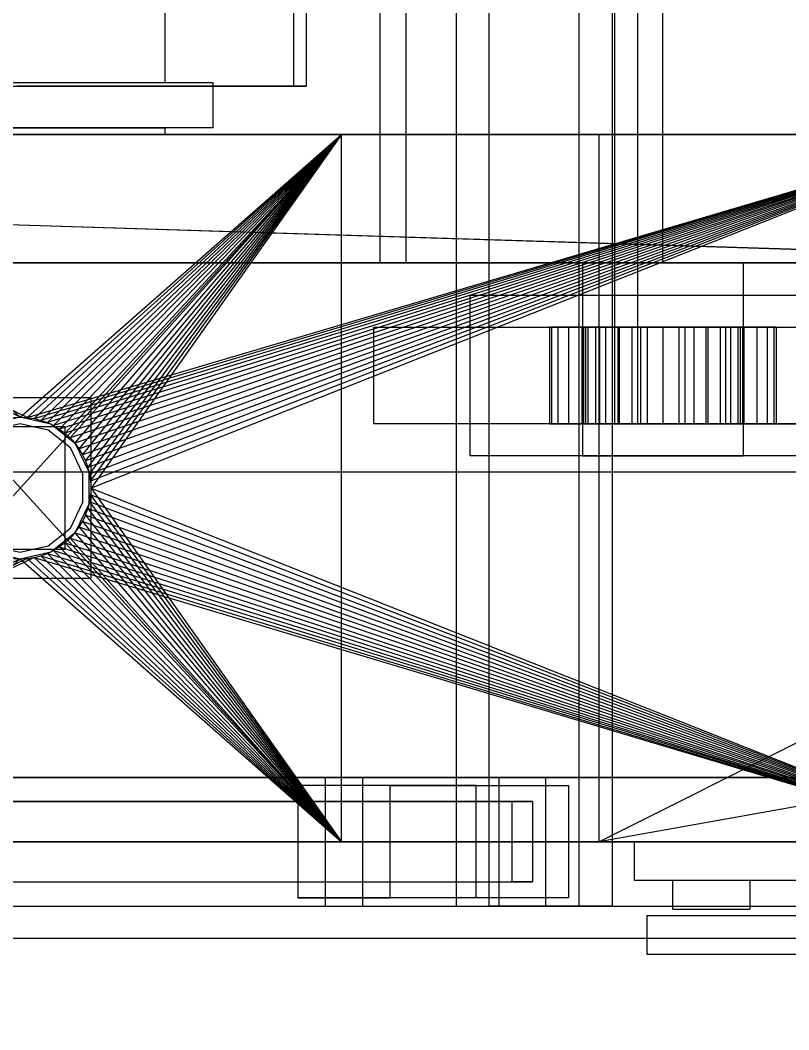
# Model space of a CAD drawing. Header units: millimetres. Extents: x -191664 to 191490, y -197311 to 10263.
# Drawn here: x 24928.1 to 25167.4, y -18488.5 to -18174.5 of the extents above; entities that cross this region are included whole.
import ezdxf

# ---------------------------------------------------------------- set-up
doc = ezdxf.new("R2010")
doc.units = ezdxf.units.MM
for name, color, linetype, lineweight in [('COTAS_INSTALACION_P', 30, 'Continuous', 0), ('COTAS_O', 1, 'Continuous', 0), ('COTAS_USUARIO', 1, 'Continuous', 0), ('superior_briquetadora', 7, 'Continuous', 0), ('superior_C02', 7, 'Continuous', 0), ('superior_C05', 7, 'Continuous', 0)]:
    doc.layers.add(name, color=color, linetype=linetype, lineweight=lineweight)
doc.dimstyles.new('PLANTA_100', dxfattribs={"dimtxt": 250, "dimasz": 150, "dimexe": 150, "dimexo": 80, "dimgap": 100, "dimtad": 1, "dimtih": 1, "dimtoh": 1, "dimdec": 1, "dimdsep": 46, "dimcen": 0.09, "dimclrd": 1, "dimclre": 1, "dimclrt": 1, "dimadec": 0, "dimazin": 0, "dimtfac": 1, "dimtdec": 4, "dimtofl": 0, "dimtmove": 0, "dimatfit": 3, "dimfxl": 1, "dimtolj": 1, "dimtzin": 0, "dimarcsym": 0})

# ---------------------------------------------------------------- blocks, each defined once
blk = doc.blocks.new('*D5')
at = {"layer": 'COTAS_INSTALACION_P', "color": 1, "lineweight": -2, "transparency": 16777216}
for p, q in [((-1000, -18080), (-1000, -25850)), ((60117.12, -18080), (60117.12, -25850)), ((-850, -25700), (59967.12, -25700))]:
    blk.add_line(p, q, dxfattribs=at)
at = {"layer": 'COTAS_INSTALACION_P', "color": 1, "transparency": 16777216}
for points in [[(-850, -25675), (-850, -25725), (-1000, -25700)], [(59967.12, -25675), (59967.12, -25725), (60117.12, -25700)]]:
    blk.add_solid(points, dxfattribs=at)
at = {"layer": 'Defpoints', "color": 0, "transparency": 16777216}
for p in [(-1000, -18000), (60117.12, -18000), (60117.12, -25700)]:
    blk.add_point(p, dxfattribs=at)
blk = doc.blocks.new('*D36')
at = {"layer": 'COTAS_O', "color": 1, "lineweight": -2, "transparency": 16777216}
for p, q in [((24708.19, -17510), (25578.19, -17510)), ((25428.19, -19330), (25428.19, -17660)), ((24708.19, -19480), (25578.19, -19480))]:
    blk.add_line(p, q, dxfattribs=at)
at = {"layer": 'COTAS_O', "color": 1, "transparency": 16777216}
for points in [[(25403.19, -17660), (25453.19, -17660), (25428.19, -17510)], [(25403.19, -19330), (25453.19, -19330), (25428.19, -19480)]]:
    blk.add_solid(points, dxfattribs=at)
at = {"layer": 'Defpoints', "color": 0, "transparency": 16777216}
for p in [(24628.19, -17510), (25428.19, -17510), (24628.19, -19480)]:
    blk.add_point(p, dxfattribs=at)
blk = doc.blocks.new('*D102')
at = {"layer": 'COTAS_USUARIO', "color": 1, "lineweight": -2, "transparency": 16777216}
for p, q in [((24128.19, -17650), (24128.19, -17500)), ((25248.19, -17800), (23978.19, -17800)), ((25248.19, -18160), (23978.19, -18160)), ((24128.19, -18310), (24128.19, -18460))]:
    blk.add_line(p, q, dxfattribs=at)
at = {"layer": 'COTAS_USUARIO', "color": 1, "transparency": 16777216}
for points in [[(24103.19, -17650), (24153.19, -17650), (24128.19, -17800)], [(24103.19, -18310), (24153.19, -18310), (24128.19, -18160)]]:
    blk.add_solid(points, dxfattribs=at)
at = {"layer": 'Defpoints', "color": 0, "transparency": 16777216}
for p in [(24128.19, -17800), (25328.19, -17800), (25328.19, -18160)]:
    blk.add_point(p, dxfattribs=at)

msp = doc.modelspace()

# ---------------------------------------------------------------- linework, layer by layer
at = {"layer": 'superior_briquetadora', "color": 9, "true_color": 0xb9c3c2}
for p, q in [((25013.19, -17805), (25013.19, -18195)), ((25017.19, -17805), (25017.19, -18195)), ((24973.19, -17816), (24973.19, -18194)), ((24988.19, -18194), (24908.19, -18194)), ((24923.19, -18195), (25013.19, -18195)), ((24932.6, -18194), (24925.66, -18194)), ((25017.19, -18195), (24927.19, -18195)), ((24942.62, -18194), (24932.6, -18194)), ((24953.75, -18194), (24942.62, -18194)), ((24963.77, -18194), (24953.75, -18194)), ((24970.71, -18194), (24963.77, -18194)), ((24973.19, -18194), (24970.71, -18194)), ((24988.19, -18208), (24988.19, -18194)), ((25013.19, -18195), (25017.19, -18195)), ((24988.19, -18208), (24908.19, -18208)), ((24925.66, -18208), (24932.6, -18208)), ((24932.6, -18208), (24942.62, -18208)), ((24942.62, -18208), (24953.75, -18208)), ((24953.75, -18208), (24963.77, -18208)), ((24963.77, -18208), (24970.71, -18208)), ((24970.71, -18208), (24973.19, -18208)), ((24973.19, -18208), (24973.19, -18210)), ((24748.19, -18210), (25028.19, -18210)), ((24748.19, -18210), (25228.19, -18210)), ((24928.19, -18298), (24748.19, -18210)), ((24930.34, -18298.11), (24748.19, -18210)), ((24748.19, -18210), (26708.19, -18210)), ((25028.19, -18210), (24807.36, -18210)), ((24828.19, -18210), (25028.19, -18210)), ((24828.19, -18210), (24928.19, -18298)), ((24828.19, -18430), (25028.19, -18210)), ((24828.19, -18210), (25028.19, -18430)), ((25108.19, -18210), (24832.19, -18210)), ((25121.52, -18210), (24832.19, -18210)), ((24925.66, -18210), (24932.6, -18210)), ((24928.19, -18298), (25028.19, -18210)), ((24930.34, -18298.11), (25228.19, -18210)), ((24930.34, -18298.11), (25028.19, -18210)), ((24932.48, -18298.42), (25228.19, -18210)), ((24932.48, -18298.42), (25028.19, -18210)), ((24932.6, -18210), (24942.62, -18210)), ((25228.19, -18210), (24934.57, -18298.95)), ((24934.57, -18298.95), (25028.19, -18210)), ((25228.19, -18210), (24936.61, -18299.67)), ((24936.61, -18299.67), (25028.19, -18210)), ((25228.19, -18210), (24938.56, -18300.6)), ((24938.56, -18300.6), (25028.19, -18210)), ((25228.19, -18210), (24940.41, -18301.71)), ((24940.41, -18301.71), (25028.19, -18210)), ((25228.19, -18210), (24942.14, -18302.99)), ((24942.14, -18302.99), (25028.19, -18210)), ((24942.62, -18210), (24953.75, -18210)), ((25228.19, -18210), (24943.74, -18304.44)), ((24943.74, -18304.44), (25028.19, -18210)), ((25228.19, -18210), (24945.19, -18306.04)), ((24945.19, -18306.04), (25028.19, -18210)), ((25228.19, -18210), (24946.48, -18307.78)), ((24946.48, -18307.78), (25028.19, -18210)), ((25228.19, -18210), (24947.59, -18309.63)), ((24947.59, -18309.63), (25028.19, -18210)), ((25228.19, -18210), (24948.51, -18311.58)), ((24948.51, -18311.58), (25028.19, -18210)), ((25228.19, -18210), (24949.24, -18313.61)), ((24949.24, -18313.61), (25028.19, -18210)), ((25228.19, -18210), (24949.76, -18315.71)), ((24949.76, -18315.71), (25028.19, -18210)), ((25228.19, -18210), (24950.08, -18317.84)), ((24950.08, -18317.84), (25028.19, -18210)), ((25228.19, -18210), (24950.19, -18320)), ((25028.19, -18210), (24950.19, -18320)), ((24953.75, -18210), (24963.77, -18210)), ((24963.77, -18210), (24970.71, -18210)), ((24970.71, -18210), (24973.19, -18210)), ((25028.19, -18430), (25028.19, -18210)), ((25028.19, -18210), (25108.19, -18210)), ((25228.19, -18210), (25028.19, -18210)), ((25548.19, -18210), (25108.19, -18210)), ((25108.19, -18210), (25108.19, -18430)), ((26348.19, -18210), (25108.19, -18430)), ((26348.19, -18210), (25108.19, -18210)), ((25108.19, -18430), (25548.19, -18210)), ((25228.19, -18210), (25108.19, -18210)), ((26348.19, -18210), (25121.52, -18210)), ((26624.19, -18210), (25121.52, -18210)), ((24950.19, -18292), (24906.19, -18292)), ((24950.19, -18348), (24950.19, -18292)), ((24928.19, -18298), (24918.64, -18300.18)), ((24926.03, -18298.11), (24928.19, -18298)), ((24937.73, -18300.18), (24928.19, -18298)), ((24928.19, -18298), (24930.34, -18298.11)), ((24930.34, -18298.11), (24932.48, -18298.42)), ((24932.48, -18298.42), (24934.57, -18298.95)), ((24934.57, -18298.95), (24936.61, -18299.67)), ((24936.61, -18299.67), (24938.56, -18300.6)), ((24942.19, -18301), (24914.19, -18301)), ((24928.19, -18300), (24919.51, -18301.98)), ((24936.86, -18301.98), (24928.19, -18300)), ((24943.82, -18307.53), (24936.86, -18301.98)), ((24945.39, -18306.28), (24937.73, -18300.18)), ((24938.56, -18300.6), (24940.41, -18301.71)), ((24940.41, -18301.71), (24942.14, -18302.99)), ((24942.14, -18302.99), (24943.74, -18304.44)), ((24942.19, -18339), (24942.19, -18301)), ((24943.74, -18304.44), (24945.19, -18306.04)), ((24945.19, -18306.04), (24946.48, -18307.78)), ((24947.69, -18315.55), (24943.82, -18307.53)), ((24949.63, -18315.1), (24945.39, -18306.28)), ((24946.48, -18307.78), (24947.59, -18309.63)), ((24947.59, -18309.63), (24948.51, -18311.58)), ((24948.51, -18311.58), (24949.24, -18313.61)), ((24947.69, -18324.45), (24947.69, -18315.55)), ((24949.24, -18313.61), (24949.76, -18315.71)), ((24949.63, -18324.9), (24949.63, -18315.1)), ((24949.76, -18315.71), (24950.08, -18317.84)), ((24950.08, -18317.84), (24950.19, -18320)), ((24950.19, -18320), (24950.08, -18322.16)), ((24950.19, -18320), (25228.19, -18430)), ((24950.19, -18320), (25028.19, -18430)), ((24943.82, -18332.47), (24947.69, -18324.45)), ((24945.39, -18333.72), (24949.63, -18324.9)), ((24949.76, -18324.29), (24949.24, -18326.39)), ((24949.76, -18324.29), (24950.08, -18322.16)), ((25228.19, -18430), (24949.76, -18324.29)), ((24949.76, -18324.29), (25028.19, -18430)), ((25228.19, -18430), (24950.08, -18322.16)), ((24950.08, -18322.16), (25028.19, -18430)), ((24948.51, -18328.42), (24949.24, -18326.39)), ((25228.19, -18430), (24949.24, -18326.39)), ((24949.24, -18326.39), (25028.19, -18430)), ((24946.48, -18332.22), (24947.59, -18330.37)), ((24948.51, -18328.42), (24947.59, -18330.37)), ((25228.19, -18430), (24947.59, -18330.37)), ((24947.59, -18330.37), (25028.19, -18430)), ((25228.19, -18430), (24948.51, -18328.42)), ((24948.51, -18328.42), (25028.19, -18430)), ((24936.86, -18338.02), (24943.82, -18332.47)), ((24937.73, -18339.82), (24945.39, -18333.72)), ((24945.19, -18333.96), (24943.74, -18335.56)), ((24945.19, -18333.96), (24946.48, -18332.22)), ((25228.19, -18430), (24945.19, -18333.96)), ((24945.19, -18333.96), (25028.19, -18430)), ((25228.19, -18430), (24946.48, -18332.22)), ((24946.48, -18332.22), (25028.19, -18430)), ((24942.14, -18337.01), (24940.41, -18338.29)), ((24942.14, -18337.01), (24943.74, -18335.56)), ((24942.14, -18337.01), (25228.19, -18430)), ((24942.14, -18337.01), (25028.19, -18430)), ((24943.74, -18335.56), (25228.19, -18430)), ((24943.74, -18335.56), (25028.19, -18430)), ((24914.19, -18339), (24942.19, -18339)), ((24918.64, -18339.82), (24928.19, -18342)), ((24919.51, -18338.02), (24928.19, -18340)), ((24928.19, -18340), (24936.86, -18338.02)), ((24928.19, -18342), (24937.73, -18339.82)), ((24934.57, -18341.05), (24936.61, -18340.33)), ((24936.61, -18340.33), (24938.56, -18339.4)), ((24936.61, -18340.33), (25228.19, -18430)), ((24936.61, -18340.33), (25028.19, -18430)), ((24940.41, -18338.29), (24938.56, -18339.4)), ((24938.56, -18339.4), (25228.19, -18430)), ((24938.56, -18339.4), (25028.19, -18430)), ((24940.41, -18338.29), (25228.19, -18430)), ((24940.41, -18338.29), (25028.19, -18430)), ((24932.48, -18341.58), (24748.19, -18430)), ((24930.34, -18341.89), (24748.19, -18430)), ((24928.19, -18342), (24748.19, -18430)), ((24928.19, -18342), (24828.19, -18430)), ((24926.03, -18341.89), (24928.19, -18342)), ((24928.19, -18342), (24930.34, -18341.89)), ((24928.19, -18342), (25028.19, -18430)), ((24930.34, -18341.89), (24932.48, -18341.58)), ((24930.34, -18341.89), (25028.19, -18430)), ((24932.48, -18341.58), (24934.57, -18341.05)), ((24932.48, -18341.58), (25228.19, -18430)), ((24932.48, -18341.58), (25028.19, -18430)), ((24934.57, -18341.05), (25228.19, -18430)), ((24934.57, -18341.05), (25028.19, -18430)), ((24906.19, -18348), (24950.19, -18348)), ((24748.19, -18430), (25028.19, -18430)), ((25228.19, -18430), (24748.19, -18430)), ((26708.19, -18430), (24748.19, -18430)), ((25028.19, -18430), (24807.36, -18430)), ((25028.19, -18430), (24828.19, -18430)), ((24832.19, -18430), (25108.19, -18430)), ((24832.19, -18430), (26334.85, -18430)), ((25108.19, -18430), (25028.19, -18430)), ((25228.19, -18430), (25028.19, -18430)), ((25108.19, -18430), (25548.19, -18430)), ((25108.19, -18430), (26348.19, -18430)), ((25228.19, -18430), (25108.19, -18430)), ((25108.19, -18430), (26334.85, -18430)), ((25119.19, -18430), (25120.13, -18430)), ((25119.19, -18430), (25119.19, -18442)), ((25120.13, -18430), (25122.96, -18430)), ((25122.96, -18430), (25127.65, -18430)), ((25127.65, -18430), (25134.16, -18430)), ((25134.16, -18430), (25142.42, -18430)), ((25142.42, -18430), (25152.36, -18430)), ((25152.36, -18430), (25163.9, -18430)), ((25163.9, -18430), (25176.93, -18430)), ((25119.19, -18442), (25120.13, -18442)), ((25120.13, -18442), (25122.96, -18442)), ((25122.96, -18442), (25127.65, -18442)), ((25127.65, -18442), (25134.16, -18442)), ((25131.19, -18442), (25132.37, -18442)), ((25131.19, -18442), (25131.19, -18451)), ((25132.37, -18442), (25135.7, -18442)), ((25134.16, -18442), (25142.42, -18442)), ((25135.7, -18442), (25140.52, -18442)), ((25140.52, -18442), (25145.86, -18442)), ((25142.42, -18442), (25152.36, -18442)), ((25145.86, -18442), (25150.67, -18442)), ((25150.67, -18442), (25154, -18442)), ((25152.36, -18442), (25163.9, -18442)), ((25154, -18442), (25155.19, -18442)), ((25155.19, -18442), (25155.19, -18451)), ((25163.9, -18442), (25176.93, -18442)), ((25123.19, -18453), (25124.11, -18453)), ((25123.19, -18453), (25123.19, -18465)), ((25124.11, -18453), (25126.89, -18453)), ((25126.89, -18453), (25131.49, -18453)), ((25131.19, -18451), (25132.37, -18451)), ((25131.49, -18453), (25137.87, -18453)), ((25132.37, -18451), (25135.7, -18451)), ((25135.7, -18451), (25140.52, -18451)), ((25137.87, -18453), (25145.98, -18453)), ((25140.52, -18451), (25145.86, -18451)), ((25145.86, -18451), (25150.67, -18451)), ((25145.98, -18453), (25155.73, -18453)), ((25150.67, -18451), (25154, -18451)), ((25154, -18451), (25155.19, -18451)), ((25155.73, -18453), (25167.05, -18453)), ((25167.05, -18453), (25179.82, -18453)), ((25123.19, -18465), (25124.11, -18465)), ((25124.11, -18465), (25126.89, -18465)), ((25126.89, -18465), (25131.49, -18465)), ((25131.49, -18465), (25137.87, -18465)), ((25137.87, -18465), (25145.98, -18465)), ((25145.98, -18465), (25155.73, -18465)), ((25155.73, -18465), (25167.05, -18465)), ((25167.05, -18465), (25179.82, -18465))]:
    msp.add_line(p, q, dxfattribs=at)
at = {"layer": 'superior_briquetadora', "color": 251, "true_color": 0x53616b}
for p, q in [((24628.19, -18315), (26828.19, -18315)), ((26828.19, -18430), (24628.19, -18430)), ((24628.19, -18460), (26828.19, -18460))]:
    msp.add_line(p, q, dxfattribs=at)
at = {"layer": 'superior_C02', "color": 139, "true_color": 0x354b57}
for p, q in [((25063.86, -17550), (25063.86, -18450)), ((25074.09, -18450), (25074.09, -17550)), ((25102.11, -18450), (25102.11, -17550)), ((25112.34, -17550), (25112.34, -18450)), ((25023.07, -18410), (24697.92, -18410)), ((24709.61, -18410), (25034.76, -18410)), ((25077.14, -18410), (24751.99, -18410)), ((24766.6, -18410), (25091.75, -18410)), ((25043.26, -18412.5), (25014.57, -18412.5)), ((25014.57, -18412.5), (25014.57, -18447.5)), ((25070.1, -18412.5), (25014.57, -18412.5)), ((25023.07, -18410), (25023.07, -18450)), ((25034.76, -18410), (25023.07, -18410)), ((25534.71, -18410), (25023.07, -18410)), ((25034.76, -18450), (25034.76, -18410)), ((25034.76, -18410), (25546.4, -18410)), ((25043.26, -18447.5), (25043.26, -18412.5)), ((25043.26, -18412.5), (25098.79, -18412.5)), ((25070.1, -18447.5), (25070.1, -18412.5)), ((25070.1, -18412.5), (25098.79, -18412.5)), ((25077.14, -18410), (25077.14, -18450)), ((25091.75, -18410), (25077.14, -18410)), ((25588.78, -18410), (25077.14, -18410)), ((25091.75, -18450), (25091.75, -18410)), ((25091.75, -18410), (25603.39, -18410)), ((25098.79, -18412.5), (25098.79, -18447.5)), ((24700.59, -18417.5), (25081.28, -18417.5)), ((25087.62, -18417.5), (24706.93, -18417.5)), ((25081.28, -18442.5), (25081.28, -18417.5)), ((25081.28, -18417.5), (25087.62, -18417.5)), ((25087.62, -18417.5), (25087.62, -18442.5)), ((24700.59, -18442.5), (25081.28, -18442.5)), ((24706.93, -18442.5), (25087.62, -18442.5)), ((25087.62, -18442.5), (25081.28, -18442.5)), ((25014.57, -18447.5), (25043.26, -18447.5)), ((25070.1, -18447.5), (25014.57, -18447.5)), ((25098.79, -18447.5), (25043.26, -18447.5)), ((25098.79, -18447.5), (25070.1, -18447.5)), ((24697.92, -18450), (25023.07, -18450)), ((24709.61, -18450), (25034.76, -18450)), ((24751.99, -18450), (25077.14, -18450)), ((24766.6, -18450), (25091.75, -18450)), ((25023.07, -18450), (25034.76, -18450)), ((25023.07, -18450), (25534.71, -18450)), ((25034.76, -18450), (25546.4, -18450)), ((25063.86, -18450), (25102.11, -18450)), ((25063.86, -18450), (25074.09, -18450)), ((25112.34, -18450), (25074.09, -18450)), ((25077.14, -18450), (25091.75, -18450)), ((25077.14, -18450), (25588.78, -18450)), ((25091.75, -18450), (25603.39, -18450)), ((25112.34, -18450), (25102.11, -18450))]:
    msp.add_line(p, q, dxfattribs=at)
at = {"layer": 'superior_C02', "color": 9, "true_color": 0xb5c3c9}
for p, q in [((25113.11, -17700), (25113.11, -18300)), ((25120.42, -18300), (25120.42, -17700)), ((25113.11, -18300), (25648.66, -18300)), ((25113.11, -18300), (25120.42, -18300)), ((25655.96, -18300), (25120.42, -18300))]:
    msp.add_line(p, q, dxfattribs=at)
at = {"layer": 'superior_C02', "color": 139, "true_color": 0x345e4e}
for p, q in [((25304.13, -18250), (24609.26, -18228.3)), ((24611.01, -18228.3), (25305.87, -18250))]:
    msp.add_line(p, q, dxfattribs=at)
at = {"layer": 'superior_C02', "color": 251, "true_color": 0x586d65}
for p, q in [((25411.09, -18250), (16335.43, -18250)), ((16336.9, -18250), (25412.56, -18250))]:
    msp.add_line(p, q, dxfattribs=at)
at = {"layer": 'superior_C05', "color": 117, "true_color": 0x376c5b}
for p, q in [((25040.19, -18250), (25040.19, -17750)), ((25128.19, -18250), (25128.19, -17750)), ((25040.19, -18250), (25042.39, -18250)), ((25042.39, -18250), (25048.9, -18250)), ((25050.19, -18250), (25048.19, -18250)), ((25048.9, -18250), (25059.39, -18250)), ((25056.11, -18250), (25050.19, -18250)), ((25065.64, -18250), (25056.11, -18250)), ((25059.39, -18250), (25073.32, -18250)), ((25078.31, -18250), (25065.64, -18250)), ((25073.32, -18250), (25090, -18250)), ((25093.48, -18250), (25078.31, -18250)), ((25090, -18250), (25108.6, -18250)), ((25110.38, -18250), (25093.48, -18250)), ((25108.6, -18250), (25128.19, -18250)), ((25128.19, -18250), (25110.38, -18250)), ((25128.19, -18250), (27628.19, -18250))]:
    msp.add_line(p, q, dxfattribs=at)
at = {"layer": 'superior_C05', "color": 9, "true_color": 0xb9c3c2}
for p, q in [((25048.19, -17750), (25048.19, -18250)), ((25048.19, -18250), (25050.51, -18250)), ((25050.51, -18250), (25057.35, -18250)), ((25057.35, -18250), (25068.31, -18250)), ((25068.31, -18250), (25082.74, -18250)), ((25082.74, -18250), (25099.82, -18250)), ((25099.82, -18250), (25118.54, -18250)), ((25105.66, -18250), (25103.19, -18250)), ((25103.19, -18250), (25103.19, -18310)), ((25112.6, -18250), (25105.66, -18250)), ((25122.62, -18250), (25112.6, -18250)), ((25118.54, -18250), (25137.83, -18250)), ((25133.75, -18250), (25122.62, -18250)), ((25143.77, -18250), (25133.75, -18250)), ((25137.83, -18250), (25156.55, -18250)), ((25150.71, -18250), (25143.77, -18250)), ((25153.19, -18250), (25150.71, -18250)), ((25153.19, -18250), (25153.19, -18310)), ((25156.55, -18250), (25173.63, -18250)), ((25103.19, -18310), (25105.66, -18310)), ((25105.66, -18310), (25112.6, -18310)), ((25112.6, -18310), (25122.62, -18310)), ((25122.62, -18310), (25133.75, -18310)), ((25133.75, -18310), (25143.77, -18310)), ((25143.77, -18310), (25150.71, -18310)), ((25150.71, -18310), (25153.19, -18310))]:
    msp.add_line(p, q, dxfattribs=at)
at = {"layer": 'superior_C05', "color": 251, "true_color": 0x5c6a72}
for p, q in [((25068.19, -18310), (25068.19, -18260)), ((25068.19, -18260), (25188.19, -18260)), ((25104.19, -18300), (25104.19, -18270)), ((25104.19, -18270), (25152.19, -18270)), ((25152.19, -18270), (25152.19, -18300)), ((25152.19, -18300), (25104.19, -18300)), ((25188.19, -18310), (25068.19, -18310))]:
    msp.add_line(p, q, dxfattribs=at)
at = {"layer": 'superior_C05', "color": 251, "true_color": 0x596770}
for p, q in [((25038.19, -18300), (25038.19, -18270)), ((25038.19, -18270), (27328.19, -18270)), ((27328.19, -18300), (25038.19, -18300))]:
    msp.add_line(p, q, dxfattribs=at)
at = {"layer": 'superior_C05', "color": 125, "true_color": 0x608c85}
for p, q in [((25093.61, -18270), (25092.94, -18270)), ((25092.94, -18270), (25102.94, -18270)), ((25092.94, -18300), (25092.94, -18270)), ((25095.62, -18270), (25093.61, -18270)), ((25093.61, -18270), (25103.42, -18270)), ((25093.61, -18300), (25093.61, -18270)), ((25098.88, -18270), (25095.62, -18270)), ((25095.62, -18270), (25104.86, -18270)), ((25095.62, -18300), (25095.62, -18270)), ((25103.26, -18270), (25098.88, -18270)), ((25098.88, -18270), (25107.19, -18270)), ((25098.88, -18300), (25098.88, -18270)), ((25102.94, -18270), (25103.42, -18270)), ((25102.94, -18270), (25102.94, -18300)), ((25108.6, -18270), (25103.26, -18270)), ((25103.26, -18270), (25110.33, -18270)), ((25103.26, -18300), (25103.26, -18270)), ((25103.42, -18270), (25104.86, -18270)), ((25103.42, -18270), (25103.42, -18300)), ((25104.86, -18270), (25107.19, -18270)), ((25104.86, -18270), (25104.86, -18300)), ((25107.19, -18270), (25110.33, -18270)), ((25107.19, -18270), (25107.19, -18300)), ((25114.7, -18270), (25108.6, -18270)), ((25108.6, -18270), (25114.16, -18270)), ((25108.6, -18300), (25108.6, -18270)), ((25110.33, -18270), (25114.16, -18270)), ((25110.33, -18270), (25110.33, -18300)), ((25114.16, -18270), (25118.52, -18270)), ((25114.16, -18270), (25114.16, -18300)), ((25121.31, -18270), (25114.7, -18270)), ((25114.7, -18270), (25118.52, -18270)), ((25114.7, -18300), (25114.7, -18270)), ((25118.52, -18270), (25123.26, -18270)), ((25118.52, -18270), (25118.52, -18300)), ((25128.19, -18270), (25121.31, -18270)), ((25121.31, -18270), (25123.26, -18270)), ((25121.31, -18300), (25121.31, -18270)), ((25123.26, -18270), (25128.19, -18270)), ((25123.26, -18270), (25123.26, -18300)), ((25135.06, -18270), (25128.19, -18270)), ((25128.19, -18270), (25133.11, -18270)), ((25128.19, -18270), (25128.19, -18300)), ((25135.06, -18270), (25133.11, -18270)), ((25133.11, -18270), (25137.85, -18270)), ((25133.11, -18270), (25133.11, -18300)), ((25141.68, -18270), (25135.06, -18270)), ((25135.06, -18300), (25135.06, -18270)), ((25141.68, -18270), (25137.85, -18270)), ((25137.85, -18270), (25142.21, -18270)), ((25137.85, -18270), (25137.85, -18300)), ((25147.77, -18270), (25141.68, -18270)), ((25141.68, -18300), (25141.68, -18270)), ((25147.77, -18270), (25142.21, -18270)), ((25142.21, -18270), (25146.04, -18270)), ((25142.21, -18270), (25142.21, -18300)), ((25153.11, -18270), (25146.04, -18270)), ((25146.04, -18270), (25149.18, -18270)), ((25146.04, -18270), (25146.04, -18300)), ((25153.11, -18270), (25147.77, -18270)), ((25147.77, -18300), (25147.77, -18270)), ((25157.5, -18270), (25149.18, -18270)), ((25149.18, -18270), (25151.51, -18270)), ((25149.18, -18270), (25149.18, -18300)), ((25160.75, -18270), (25151.51, -18270)), ((25151.51, -18270), (25152.95, -18270)), ((25151.51, -18270), (25151.51, -18300)), ((25162.76, -18270), (25152.95, -18270)), ((25152.95, -18270), (25153.44, -18270)), ((25152.95, -18270), (25152.95, -18300)), ((25157.5, -18270), (25153.11, -18270)), ((25153.11, -18300), (25153.11, -18270)), ((25153.44, -18270), (25163.44, -18270)), ((25153.44, -18300), (25153.44, -18270)), ((25160.75, -18270), (25157.5, -18270)), ((25157.5, -18300), (25157.5, -18270)), ((25162.76, -18270), (25160.75, -18270)), ((25160.75, -18300), (25160.75, -18270)), ((25163.44, -18270), (25162.76, -18270)), ((25162.76, -18300), (25162.76, -18270)), ((25163.44, -18270), (25163.44, -18300)), ((25102.94, -18300), (25092.94, -18300)), ((25092.94, -18300), (25093.61, -18300)), ((25103.42, -18300), (25093.61, -18300)), ((25093.61, -18300), (25095.62, -18300)), ((25104.86, -18300), (25095.62, -18300)), ((25095.62, -18300), (25098.88, -18300)), ((25107.19, -18300), (25098.88, -18300)), ((25098.88, -18300), (25103.26, -18300)), ((25103.42, -18300), (25102.94, -18300)), ((25110.33, -18300), (25103.26, -18300)), ((25103.26, -18300), (25108.6, -18300)), ((25104.86, -18300), (25103.42, -18300)), ((25107.19, -18300), (25104.86, -18300)), ((25110.33, -18300), (25107.19, -18300)), ((25114.16, -18300), (25108.6, -18300)), ((25108.6, -18300), (25114.7, -18300)), ((25114.16, -18300), (25110.33, -18300)), ((25118.52, -18300), (25114.16, -18300)), ((25118.52, -18300), (25114.7, -18300)), ((25114.7, -18300), (25121.31, -18300)), ((25123.26, -18300), (25118.52, -18300)), ((25123.26, -18300), (25121.31, -18300)), ((25121.31, -18300), (25128.19, -18300)), ((25128.19, -18300), (25123.26, -18300)), ((25133.11, -18300), (25128.19, -18300)), ((25128.19, -18300), (25135.06, -18300)), ((25137.85, -18300), (25133.11, -18300)), ((25133.11, -18300), (25135.06, -18300)), ((25135.06, -18300), (25141.68, -18300)), ((25142.21, -18300), (25137.85, -18300)), ((25137.85, -18300), (25141.68, -18300)), ((25141.68, -18300), (25147.77, -18300)), ((25146.04, -18300), (25142.21, -18300)), ((25142.21, -18300), (25147.77, -18300)), ((25149.18, -18300), (25146.04, -18300)), ((25146.04, -18300), (25153.11, -18300)), ((25147.77, -18300), (25153.11, -18300)), ((25151.51, -18300), (25149.18, -18300)), ((25149.18, -18300), (25157.5, -18300)), ((25152.95, -18300), (25151.51, -18300)), ((25151.51, -18300), (25160.75, -18300)), ((25153.44, -18300), (25152.95, -18300)), ((25152.95, -18300), (25162.76, -18300)), ((25153.11, -18300), (25157.5, -18300)), ((25163.44, -18300), (25153.44, -18300)), ((25157.5, -18300), (25160.75, -18300)), ((25160.75, -18300), (25162.76, -18300)), ((25162.76, -18300), (25163.44, -18300))]:
    msp.add_line(p, q, dxfattribs=at)

# ---------------------------------------------------------------- dimensions: what is measured, and where the dimension line sits
at = {"layer": 'COTAS_INSTALACION_P'}
dim = msp.add_aligned_dim(p1=(-1000, -18000), p2=(60117.12, -18000), distance=-7700, text='<> P', dimstyle='PLANTA_100', dxfattribs=at)
dim.commit()
dim.dimension.update_dxf_attribs({"geometry": '*D5', "text_midpoint": (29558.56, -25700)})
at = {"layer": 'COTAS_O'}
dim = msp.add_aligned_dim(p1=(24628.19, -19480), p2=(24628.19, -17510), distance=-800, text='<> O', dimstyle='PLANTA_100', dxfattribs=at)
dim.commit()
dim.dimension.update_dxf_attribs({"geometry": '*D36', "text_midpoint": (25428.19, -18495)})
at = {"layer": 'COTAS_USUARIO'}
dim = msp.add_aligned_dim(p1=(25328.19, -18160), p2=(25328.19, -17800), distance=1200, dimstyle='PLANTA_100', dxfattribs=at)
dim.commit()
dim.dimension.update_dxf_attribs({"geometry": '*D102', "text_midpoint": (24128.19, -17980)})

doc.saveas('drawing.dxf')
